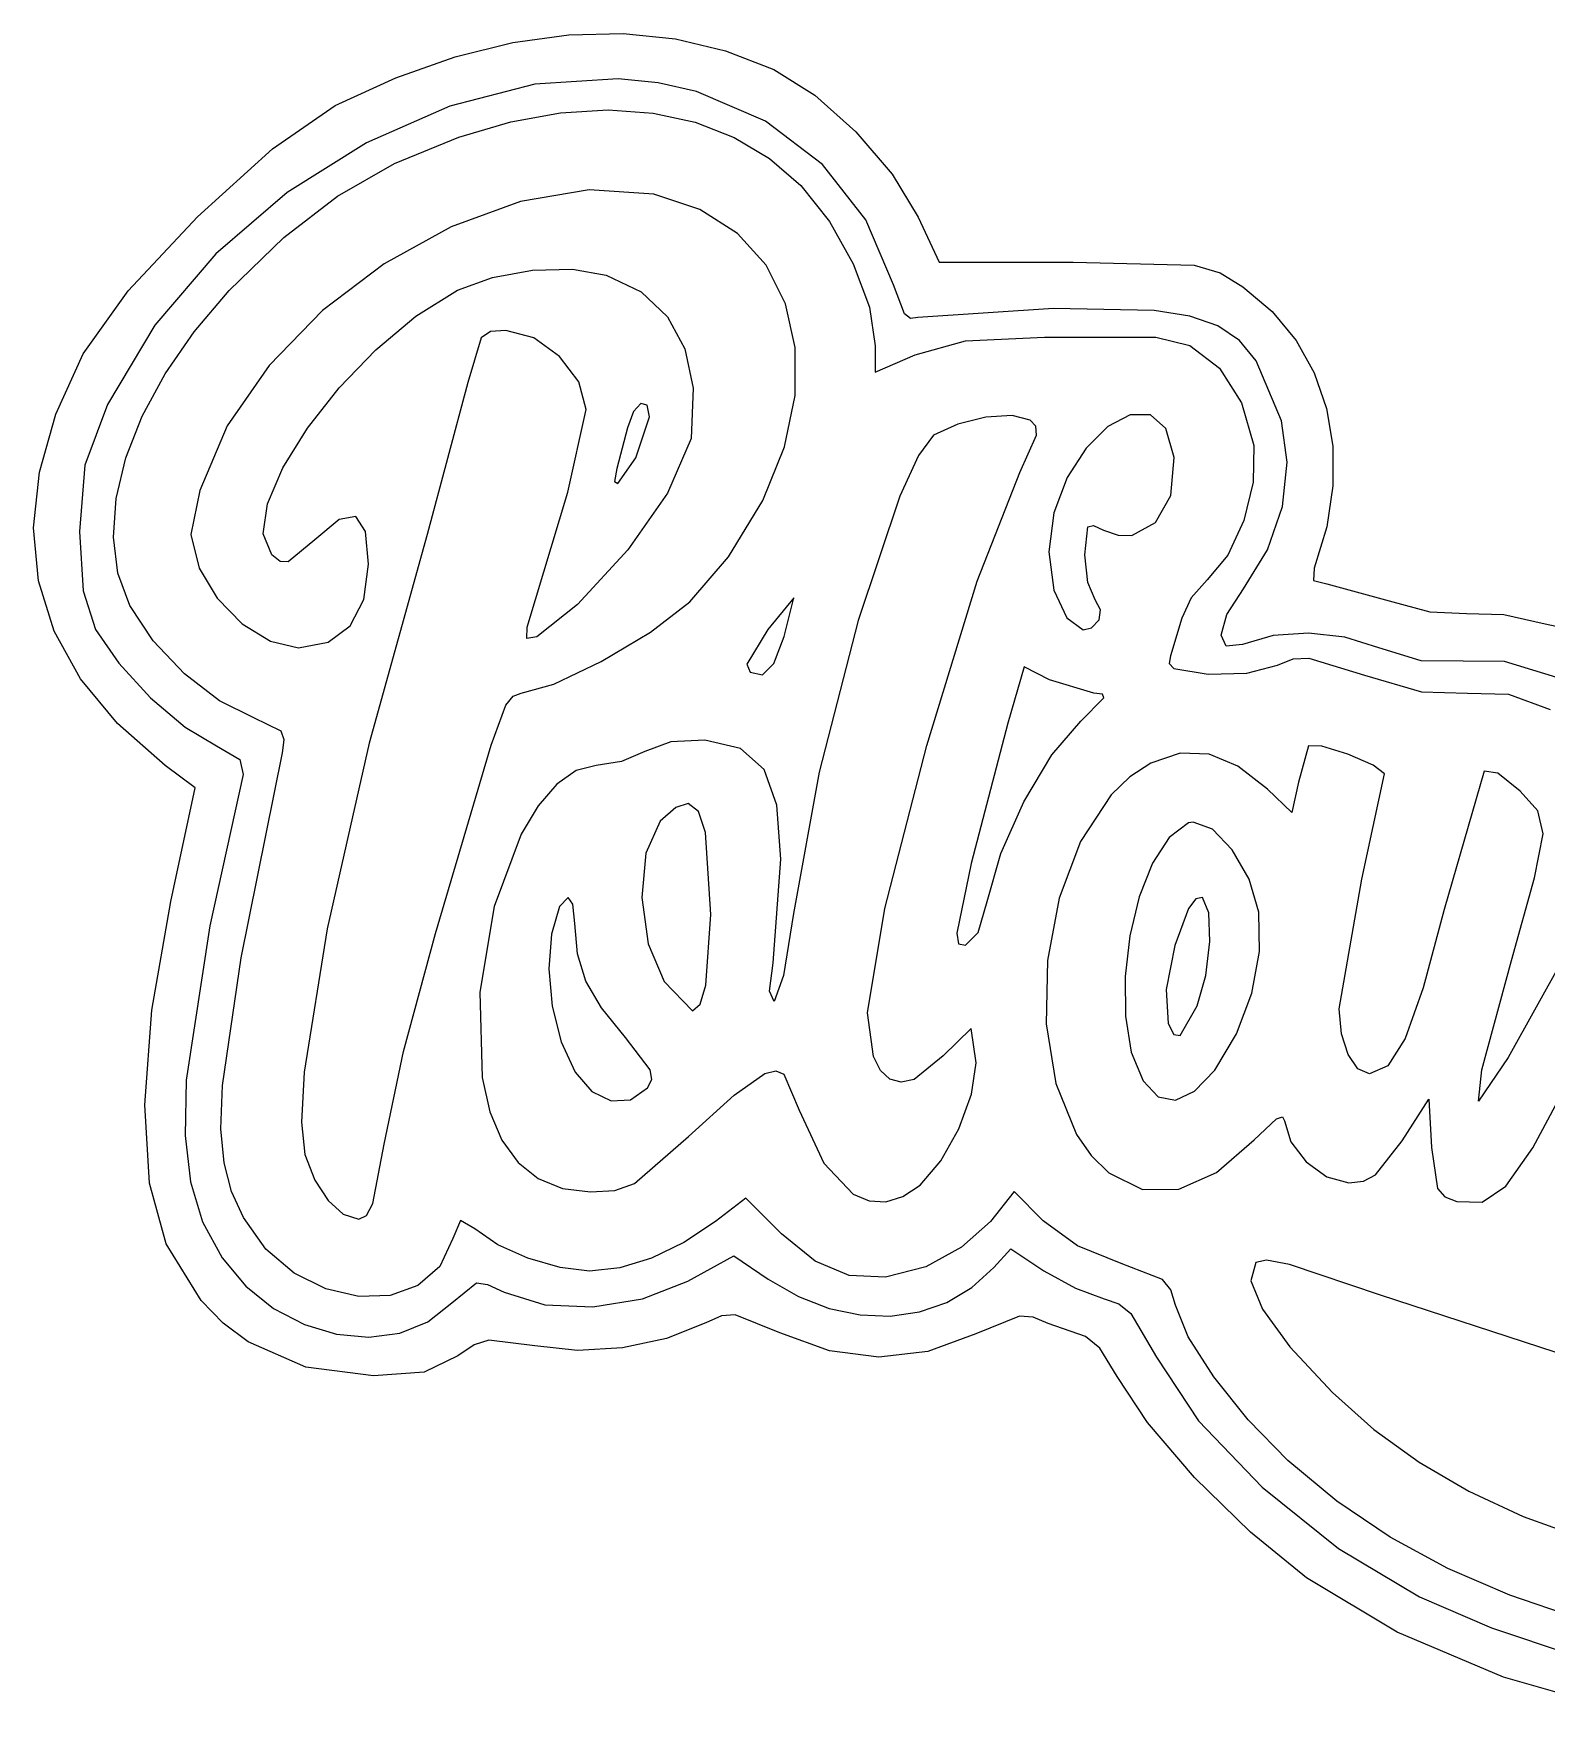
# Model space of a CAD drawing. Extents: x 0 to 134, y 0 to 53.
# Drawn here: x 0 to 47.1, y 1 to 53.2 of the extents above; entities that cross this region are included whole.
import ezdxf

# ---------------------------------------------------------------- set-up
doc = ezdxf.new("R2010")
doc.units = 0

msp = doc.modelspace()

# ---------------------------------------------------------------- linework, layer by layer
at = {"layer": 'Layer 1'}
for p, q in [((13.119565, 52.483375), (14.915028, 52.930646)), ((14.915028, 52.930646), (16.658703, 53.173035)), ((16.658703, 53.173035), (18.346379, 53.210201)), ((18.346379, 53.210201), (19.973846, 53.041803)), ((19.973846, 53.041803), (21.536894, 52.667498)), ((11.276523, 51.831565), (13.119565, 52.483375)), ((21.536894, 52.667498), (23.031313, 52.086946)), ((9.390113, 50.975556), (11.276523, 51.831565)), ((23.031313, 52.086946), (24.311573, 51.288271)), ((24.311573, 51.288271), (25.592403, 50.149952)), ((7.438171, 49.621224), (9.390113, 50.975556)), ((25.592403, 50.149952), (26.717061, 48.831979)), ((5.101961, 47.50928), (7.438171, 49.621224)), ((26.717061, 48.831979), (27.528803, 47.494346)), ((2.948596, 45.198381), (5.101961, 47.50928)), ((27.528803, 47.494346), (28.179099, 46.099186)), ((28.179099, 46.099186), (32.3509, 46.0992)), ((32.3509, 46.0992), (36.116022, 45.996916)), ((36.116022, 45.996916), (36.921069, 45.767135)), ((36.921069, 45.767135), (37.62732, 45.327661)), ((1.545193, 43.247186), (2.948596, 45.198381)), ((37.62732, 45.327661), (38.541652, 44.55836)), ((38.541652, 44.55836), (39.283663, 43.658405)), ((39.283663, 43.658405), (39.848562, 42.646704)), ((0.696072, 41.363425), (1.545193, 43.247186)), ((39.848562, 42.646704), (40.231555, 41.542161)), ((0.18199, 39.55452), (0.696072, 41.363425)), ((40.231555, 41.542161), (40.427851, 40.363683)), ((40.427851, 40.363683), (40.432657, 39.130177)), ((0.002365, 37.823368), (0.18199, 39.55452)), ((40.432657, 39.130177), (40.24118, 37.860547)), ((0.156617, 36.172861), (0.002365, 37.823368)), ((40.24118, 37.860547), (39.84863, 36.573701)), ((39.84863, 36.573701), (39.827556, 36.187706)), ((0.644162, 34.605895), (0.156617, 36.172861)), ((39.827556, 36.187706), (40.243543, 36.080433)), ((40.243543, 36.080433), (42.178743, 35.556714)), ((42.178743, 35.556714), (43.451817, 35.209683)), ((43.451817, 35.209683), (44.591713, 35.164679)), ((44.591713, 35.164679), (45.748126, 35.124759)), ((45.748126, 35.124759), (47.037163, 34.843849)), ((1.464419, 33.125364), (0.644162, 34.605895)), ((47.037163, 34.843849), (48.378195, 34.553202)), ((2.616807, 31.734163), (1.464419, 33.125364)), ((4.100743, 30.435186), (2.616807, 31.734163)), ((5.02962, 29.730252), (4.100743, 30.435186)), ((4.268947, 26.202482), (5.02962, 29.730252)), ((3.680397, 22.817613), (4.268947, 26.202482)), ((3.460788, 19.871928), (3.680397, 22.817613)), ((3.610918, 17.427545), (3.460788, 19.871928)), ((4.131587, 15.546582), (3.610918, 17.427545)), ((5.219337, 13.781099), (4.131587, 15.546582)), ((5.903061, 13.076861), (5.219337, 13.781099)), ((6.675358, 12.494605), (5.903061, 13.076861)), ((20.923067, 13.087977), (19.696188, 12.599191)), ((21.404732, 13.299414), (20.923067, 13.087977)), ((21.835618, 13.333326), (21.404732, 13.299414)), ((23.226137, 12.77646), (21.835618, 13.333326)), ((30.681967, 13.289141), (29.324957, 12.741281)), ((31.105942, 13.260675), (30.681967, 13.289141)), ((31.571047, 13.060587), (31.105942, 13.260675)), ((32.735017, 12.655768), (31.571047, 13.060587)), ((14.165943, 12.544764), (13.712733, 12.394628)), ((15.601767, 12.37102), (14.165943, 12.544764)), ((19.696188, 12.599191), (18.330945, 12.307414)), ((24.763781, 12.211765), (23.226137, 12.77646)), ((29.324957, 12.741281), (27.826795, 12.1941)), ((33.181185, 12.291403), (32.735017, 12.655768)), ((8.471687, 11.704978), (6.675358, 12.494605)), ((13.203107, 12.055891), (12.160413, 11.551931)), ((13.712733, 12.394628), (13.203107, 12.055891)), ((16.931438, 12.226679), (15.601767, 12.37102)), ((18.330945, 12.307414), (16.931438, 12.226679)), ((26.301868, 12.01762), (24.763781, 12.211765)), ((27.826795, 12.1941), (26.301868, 12.01762)), ((33.71873, 11.415398), (33.181185, 12.291403)), ((10.580357, 11.430092), (8.471687, 11.704978)), ((12.160413, 11.551931), (10.580357, 11.430092)), ((34.6578, 9.977953), (33.71873, 11.415398)), ((36.126511, 8.268622), (34.6578, 9.977953)), ((37.86425, 6.564793), (36.126511, 8.268622)), ((39.6104, 5.143858), (37.86425, 6.564793)), ((42.434478, 3.458428), (39.6104, 5.143858)), ((45.743375, 2.061762), (42.434478, 3.458428)), ((49.435109, 0.989837), (45.743375, 2.061762))]:
    msp.add_line(p, q, dxfattribs=at)
at = {"layer": 'Layer 2'}
for p, q in [((18.189978, 51.802464), (15.600169, 51.634035)), ((19.43488, 51.678707), (18.189978, 51.802464)), ((15.600169, 51.634035), (12.957119, 50.953621)), ((20.630428, 51.407782), (19.43488, 51.678707)), ((22.774585, 50.486327), (20.630428, 51.407782)), ((12.957119, 50.953621), (10.356948, 49.812349)), ((24.553505, 49.134132), (22.774585, 50.486327)), ((10.356948, 49.812349), (7.895774, 48.261348)), ((25.902012, 47.415224), (24.553505, 49.134132)), ((7.895774, 48.261348), (5.669717, 46.351745)), ((26.754928, 45.393632), (25.902012, 47.415224)), ((5.669717, 46.351745), (3.774895, 44.134667)), ((27.104806, 44.486291), (26.754928, 45.393632)), ((27.292304, 44.345982), (27.104806, 44.486291)), ((31.739536, 44.656319), (27.515516, 44.378082)), ((34.868035, 44.593592), (31.739536, 44.656319)), ((35.979557, 44.415492), (34.868035, 44.593592)), ((36.849915, 44.109651), (35.979557, 44.415492)), ((3.774895, 44.134667), (2.307428, 41.661242)), ((27.515516, 44.378082), (27.292304, 44.345982)), ((37.524599, 43.653633), (36.849915, 44.109651)), ((38.0491, 43.025001), (37.524599, 43.653633)), ((38.829516, 41.160149), (38.0491, 43.025001)), ((2.307428, 41.661242), (1.600913, 39.774239)), ((39.012625, 39.871194), (38.829516, 41.160149)), ((1.600913, 39.774239), (1.435757, 37.710132)), ((38.85937, 38.491427), (39.012625, 39.871194)), ((38.396392, 37.138981), (38.85937, 38.491427)), ((1.435757, 37.710132), (1.550091, 35.870674)), ((37.650336, 35.931989), (38.396392, 37.138981)), ((1.550091, 35.870674), (1.934528, 34.661292)), ((37.132927, 35.124726), (37.650336, 35.931989)), ((36.953511, 34.489369), (37.132927, 35.124726)), ((1.934528, 34.661292), (2.658094, 33.610196)), ((37.114296, 34.142592), (36.953511, 34.489369)), ((38.573331, 34.476307), (37.617488, 34.201069)), ((39.670188, 34.548677), (38.573331, 34.476307)), ((40.801567, 34.420829), (39.670188, 34.548677)), ((37.617488, 34.201069), (37.114296, 34.142592)), ((41.860978, 34.095416), (40.801567, 34.420829)), ((43.182244, 33.691177), (41.860978, 34.095416)), ((2.658094, 33.610196), (3.645851, 32.541213)), ((44.487338, 33.674623), (43.182244, 33.691177)), ((45.772294, 33.662311), (44.487338, 33.674623)), ((47.027338, 33.287584), (45.772294, 33.662311)), ((48.233065, 32.913657), (47.027338, 33.287584)), ((3.645851, 32.541213), (4.717747, 31.627677)), ((4.717747, 31.627677), (5.693728, 31.042922)), ((5.693728, 31.042922), (6.416072, 30.617024)), ((6.416072, 30.617024), (6.522614, 30.150423)), ((6.522614, 30.150423), (5.48371, 25.439209)), ((5.48371, 25.439209), (4.755534, 20.635873)), ((4.755534, 20.635873), (4.718546, 18.913664)), ((4.718546, 18.913664), (4.881333, 17.472365)), ((4.881333, 17.472365), (5.260097, 16.231694)), ((5.260097, 16.231694), (5.871044, 15.111373)), ((20.355884, 14.386341), (21.793914, 15.174785)), ((21.793914, 15.174785), (22.864044, 14.448571)), ((29.884314, 14.805864), (30.407158, 15.383601)), ((30.407158, 15.383601), (31.440488, 14.699777)), ((5.871044, 15.111373), (6.605539, 14.230558)), ((29.194394, 14.18141), (29.884314, 14.805864)), ((31.440488, 14.699777), (32.417626, 14.164123)), ((6.605539, 14.230558), (7.472509, 13.534061)), ((13.021134, 13.704803), (13.782516, 14.325479)), ((13.782516, 14.325479), (14.131046, 14.280025)), ((14.131046, 14.280025), (14.647384, 14.035906)), ((18.944445, 13.830491), (20.355884, 14.386341)), ((22.864044, 14.448571), (23.802672, 13.907002)), ((28.414722, 13.720771), (29.194394, 14.18141)), ((32.417626, 14.164123), (33.315858, 13.836516)), ((12.272499, 13.115748), (13.021134, 13.704803)), ((14.647384, 14.035906), (15.908421, 13.644113)), ((15.908421, 13.644113), (17.401366, 13.579362)), ((17.401366, 13.579362), (18.944445, 13.830491)), ((23.802672, 13.907002), (24.759994, 13.534767)), ((27.563372, 13.424868), (28.414722, 13.720771)), ((33.315858, 13.836516), (33.768426, 13.677831)), ((33.768426, 13.677831), (34.146535, 13.370953)), ((7.472509, 13.534061), (8.428467, 13.030436)), ((11.395431, 12.762339), (12.272499, 13.115748)), ((24.759994, 13.534767), (25.717933, 13.330946)), ((25.717933, 13.330946), (26.658418, 13.29462)), ((26.658418, 13.29462), (27.563372, 13.424868)), ((34.146535, 13.370953), (34.941988, 12.019116)), ((8.428467, 13.030436), (9.42993, 12.728238)), ((9.42993, 12.728238), (10.433413, 12.63602)), ((10.433413, 12.63602), (11.395431, 12.762339)), ((34.941988, 12.019116), (36.254758, 10.033261)), ((36.254758, 10.033261), (38.231314, 7.968667)), ((38.231314, 7.968667), (40.610375, 6.063457)), ((40.610375, 6.063457), (43.130658, 4.555756)), ((43.130658, 4.555756), (45.369733, 3.592804)), ((45.369733, 3.592804), (47.88027, 2.748787))]:
    msp.add_line(p, q, dxfattribs=at)
at = {"layer": 'Layer 3'}
for p, q in [((14.851065, 50.460827), (16.402207, 50.742375)), ((16.402207, 50.742375), (17.882963, 50.833202)), ((17.882963, 50.833202), (19.28334, 50.734729)), ((19.28334, 50.734729), (20.593346, 50.448374)), ((13.239527, 49.987141), (14.851065, 50.460827)), ((20.593346, 50.448374), (21.80299, 49.975557)), ((11.236374, 49.167165), (13.239527, 49.987141)), ((21.80299, 49.975557), (22.902281, 49.317696)), ((9.461438, 48.15374), (11.236374, 49.167165)), ((22.902281, 49.317696), (23.881227, 48.476211)), ((7.788234, 46.862371), (9.461438, 48.15374)), ((23.881227, 48.476211), (24.770685, 47.359602)), ((24.770685, 47.359602), (25.506775, 46.040284)), ((6.090277, 45.208561), (7.788234, 46.862371)), ((25.506775, 46.040284), (26.00811, 44.693624)), ((4.99781, 43.92784), (6.090277, 45.208561)), ((26.00811, 44.693624), (26.193307, 43.494991)), ((4.092823, 42.617996), (4.99781, 43.92784)), ((26.193307, 43.494991), (26.1933, 42.6672)), ((27.43446, 43.216235), (28.999299, 43.64886)), ((28.999299, 43.64886), (31.45612, 43.760726)), ((31.45612, 43.760726), (34.92265, 43.759315)), ((34.92265, 43.759315), (35.980536, 43.50403)), ((35.980536, 43.50403), (36.89862, 42.792656)), ((26.1933, 42.6672), (27.43446, 43.216235)), ((3.382405, 41.301484), (4.092823, 42.617996)), ((36.89862, 42.792656), (37.590084, 41.721332)), ((2.87364, 40.000755), (3.382405, 41.301484)), ((37.590084, 41.721332), (37.96811, 40.386195)), ((37.96811, 40.386195), (37.948872, 39.251634)), ((2.573614, 38.738262), (2.87364, 40.000755)), ((37.948872, 39.251634), (37.656646, 38.051285)), ((2.489415, 37.536459), (2.573614, 38.738262)), ((37.656646, 38.051285), (37.157475, 36.975158)), ((2.628127, 36.417798), (2.489415, 37.536459)), ((37.157475, 36.975158), (36.5174, 36.213265)), ((2.996837, 35.404731), (2.628127, 36.417798)), ((36.5174, 36.213265), (36.022732, 35.653052)), ((36.022732, 35.653052), (35.72921, 35.010775)), ((3.720325, 34.311853), (2.996837, 35.404731)), ((35.72921, 35.010775), (35.382811, 33.846105)), ((4.694229, 33.284281), (3.720325, 34.311853)), ((35.382811, 33.846105), (35.336645, 33.60638)), ((35.336645, 33.60638), (35.479029, 33.4485)), ((35.479029, 33.4485), (36.545961, 33.271303)), ((37.751078, 33.299871), (38.704651, 33.555896)), ((38.704651, 33.555896), (39.190146, 33.747579)), ((39.190146, 33.747579), (39.684271, 33.773306)), ((39.684271, 33.773306), (41.419791, 33.244041)), ((5.783577, 32.444161), (4.694229, 33.284281)), ((36.545961, 33.271303), (37.751078, 33.299871)), ((41.419791, 33.244041), (43.192542, 32.727942)), ((6.853397, 31.913641), (5.783577, 32.444161)), ((43.192542, 32.727942), (44.614541, 32.680895)), ((44.614541, 32.680895), (45.898347, 32.655301)), ((45.898347, 32.655301), (47.195321, 32.174843)), ((7.704596, 31.49952), (6.853397, 31.913641)), ((7.800218, 31.227307), (7.704596, 31.49952)), ((6.467061, 24.446371), (7.750073, 30.821241)), ((7.750073, 30.821241), (7.800218, 31.227307)), ((5.883507, 20.474605), (6.467061, 24.446371)), ((5.831756, 19.126007), (5.883507, 20.474605)), ((5.928142, 18.061532), (5.831756, 19.126007)), ((6.163757, 17.175627), (5.928142, 18.061532)), ((6.529693, 16.362741), (6.163757, 17.175627)), ((22.166848, 16.962627), (21.216804, 16.237994)), ((23.276968, 15.852507), (22.166848, 16.962627)), ((30.513724, 17.167516), (29.774218, 16.240727)), ((31.42104, 16.2602), (30.513724, 17.167516)), ((7.229051, 15.375074), (6.529693, 16.362741)), ((13.284895, 16.269787), (13.051843, 15.710582)), ((13.728894, 16.008044), (13.284895, 16.269787)), ((21.216804, 16.237994), (20.230552, 15.581633)), ((29.774218, 16.240727), (28.879667, 15.444018)), ((32.48968, 15.482882), (31.42104, 16.2602)), ((13.051843, 15.710582), (12.638872, 14.834139)), ((14.451254, 15.513186), (13.728894, 16.008044)), ((24.320225, 15.005921), (23.276968, 15.852507)), ((8.109585, 14.631501), (7.229051, 15.375074)), ((15.383859, 15.09423), (14.451254, 15.513186)), ((20.230552, 15.581633), (19.22879, 15.097584)), ((28.879667, 15.444018), (27.767398, 14.829957)), ((33.83982, 14.9324), (32.48968, 15.482882)), ((9.097267, 14.139426), (8.109585, 14.631501)), ((12.638872, 14.834139), (11.962899, 14.246204)), ((16.382637, 14.804068), (15.383859, 15.09423)), ((17.303514, 14.695594), (16.382637, 14.804068)), ((18.242713, 14.79814), (17.303514, 14.695594)), ((19.22879, 15.097584), (18.242713, 14.79814)), ((25.381847, 14.561166), (24.320225, 15.005921)), ((27.767398, 14.829957), (26.513637, 14.506444)), ((35.126059, 14.435266), (33.83982, 14.9324)), ((10.118067, 13.906249), (9.097267, 14.139426)), ((11.962899, 14.246204), (11.097954, 13.939375)), ((26.513637, 14.506444), (25.381847, 14.561166)), ((35.387018, 14.113417), (35.126059, 14.435266)), ((35.53008, 13.63788), (35.387018, 14.113417)), ((11.097954, 13.939375), (10.118067, 13.906249)), ((35.932283, 12.644632), (35.53008, 13.63788)), ((36.728003, 11.399449), (35.932283, 12.644632)), ((37.799365, 10.065149), (36.728003, 11.399449)), ((39.0285, 8.80455), (37.799365, 10.065149)), ((39.028389, 8.804161), (39.0285, 8.80455)), ((40.549968, 7.539185), (39.028389, 8.804161)), ((42.210629, 6.418759), (40.549968, 7.539185)), ((44.008229, 5.441157), (42.210629, 6.418759)), ((45.940628, 4.604653), (44.008229, 5.441157)), ((48.005684, 3.907518), (45.940628, 4.604653))]:
    msp.add_line(p, q, dxfattribs=at)
at = {"layer": 'Layer 4'}
for p, q in [((17.288913, 48.342392), (15.153641, 47.985634)), ((19.306938, 48.20821), (17.288913, 48.342392)), ((20.734543, 47.735693), (19.306938, 48.20821)), ((15.153641, 47.985634), (12.99575, 47.199665)), ((21.900602, 46.98713), (20.734543, 47.735693)), ((12.99575, 47.199665), (10.909865, 46.046216)), ((22.792503, 45.997942), (21.900602, 46.98713)), ((10.909865, 46.046216), (8.990616, 44.58702)), ((23.39763, 44.803551), (22.792503, 45.997942)), ((13.191341, 45.219223), (14.278783, 45.621523)), ((14.278783, 45.621523), (15.530347, 45.846994)), ((15.530347, 45.846994), (16.769095, 45.877452)), ((16.769095, 45.877452), (17.818091, 45.694711)), ((17.818091, 45.694711), (18.906595, 45.167337)), ((11.901156, 44.412285), (13.191341, 45.219223)), ((18.906595, 45.167337), (19.725609, 44.39788)), ((8.990616, 44.58702), (7.332626, 42.883806)), ((10.653334, 43.371102), (11.901156, 44.412285)), ((19.725609, 44.39788), (20.26704, 43.396871)), ((23.70337, 43.439377), (23.39763, 44.803551)), ((14.219476, 43.936364), (13.925341, 43.739904)), ((14.699621, 43.973101), (14.219476, 43.936364)), ((15.565006, 43.744741), (14.699621, 43.973101)), ((9.507814, 42.181061), (10.653334, 43.371102)), ((13.925341, 43.739904), (13.518411, 42.350321)), ((16.371012, 43.159228), (15.565006, 43.744741)), ((20.26704, 43.396871), (20.522791, 42.174841)), ((23.697107, 41.940842), (23.70337, 43.439377)), ((7.332626, 42.883806), (6.030525, 40.998306)), ((16.965895, 42.365918), (16.371012, 43.159228)), ((13.518411, 42.350321), (12.250021, 37.623101)), ((17.197911, 41.514161), (16.965895, 42.365918)), ((8.524533, 40.927549), (9.507814, 42.181061)), ((20.522791, 42.174841), (20.464947, 40.60951)), ((23.366228, 40.343366), (23.697107, 41.940842)), ((16.628607, 38.937331), (17.197911, 41.514161)), ((18.672848, 41.444107), (18.482018, 40.939335)), ((18.900222, 41.692953), (18.672848, 41.444107)), ((18.7398, 40.008086), (19.170386, 41.278086)), ((19.090586, 41.649678), (18.900222, 41.692953)), ((19.170386, 41.278086), (19.090586, 41.649678)), ((29.63407, 41.269179), (28.75851, 41.056658)), ((30.447009, 41.31878), (29.63407, 41.269179)), ((31.010673, 41.176484), (30.447009, 41.31878)), ((34.125292, 41.341741), (33.430724, 40.975738)), ((34.753491, 41.343941), (34.125292, 41.341741)), ((35.235134, 40.921964), (34.753491, 41.343941)), ((6.030525, 40.998306), (5.178938, 38.99225)), ((7.76343, 39.695953), (8.524533, 40.927549)), ((18.482018, 40.939335), (18.150181, 39.669335)), ((28.75851, 41.056658), (28.006983, 40.710197)), ((31.192568, 40.987834), (31.010673, 41.176484)), ((31.210041, 40.707891), (31.192568, 40.987834)), ((33.430724, 40.975738), (32.749978, 40.306307)), ((35.490033, 40.015436), (35.235134, 40.921964)), ((20.464947, 40.60951), (19.723171, 38.908121)), ((22.698118, 38.68237), (23.366228, 40.343366)), ((28.006983, 40.710197), (27.536469, 40.082734)), ((30.686823, 39.547724), (31.210041, 40.707891)), ((32.749978, 40.306307), (32.16324, 39.39382)), ((7.284441, 38.571658), (7.76343, 39.695953)), ((18.180771, 39.203849), (18.739799, 40.008086)), ((18.739799, 40.008086), (18.7398, 40.008086)), ((27.536469, 40.082734), (26.960926, 38.816116)), ((35.390806, 38.837587), (35.490033, 40.015436)), ((18.150181, 39.669335), (18.078334, 39.26576)), ((18.078334, 39.26576), (18.180771, 39.203849)), ((29.363463, 36.165757), (30.686823, 39.547724)), ((32.16324, 39.39382), (31.750699, 38.298652)), ((5.178938, 38.99225), (4.896977, 37.617089)), ((15.357481, 34.730391), (16.628607, 38.937331)), ((19.723171, 38.908121), (18.489243, 37.139037)), ((21.626092, 36.926377), (22.698118, 38.68237)), ((26.960926, 38.816116), (25.662548, 34.938906)), ((34.914259, 37.989674), (35.390806, 38.837587)), ((7.147505, 37.640053), (7.284441, 38.571658)), ((10.034895, 38.175213), (9.515036, 38.086059)), ((10.330774, 37.714353), (10.034895, 38.175213)), ((31.750699, 38.298652), (31.592543, 37.081176)), ((4.896977, 37.617089), (5.151591, 36.57465)), ((7.412561, 36.986523), (7.147505, 37.640053)), ((9.515036, 38.086059), (8.749331, 37.456846)), ((10.424541, 36.69352), (10.330774, 37.714353)), ((12.250021, 37.623101), (10.446544, 31.122509)), ((32.716831, 36.984149), (32.804813, 37.853851)), ((32.804813, 37.853851), (32.977561, 37.898714)), ((32.977561, 37.898714), (33.291943, 37.758736)), ((33.291943, 37.758736), (33.745023, 37.596244)), ((34.176077, 37.590468), (34.914259, 37.989674)), ((8.749331, 37.456846), (7.922364, 36.770993)), ((18.489243, 37.139037), (16.922142, 35.443295)), ((31.592543, 37.081176), (31.752189, 35.889534)), ((33.745023, 37.596244), (34.176077, 37.590468)), ((5.151591, 36.57465), (5.712717, 35.633816)), ((7.6715, 36.781456), (7.412561, 36.986523)), ((7.922364, 36.770993), (7.6715, 36.781456)), ((10.278056, 35.592572), (10.424541, 36.69352)), ((20.426598, 35.52148), (21.626092, 36.926377)), ((32.809095, 36.12748), (32.716831, 36.984149)), ((27.798457, 31.051729), (29.363463, 36.165757)), ((33.030916, 35.587719), (32.809095, 36.12748)), ((5.712717, 35.633816), (6.494261, 34.843094)), ((9.851936, 34.776715), (10.278056, 35.592572)), ((19.194671, 34.582416), (20.426598, 35.52148)), ((23.655072, 35.647801), (22.847748, 34.664709)), ((23.3538, 34.448361), (23.655072, 35.647801)), ((31.752189, 35.889534), (32.152835, 35.022267)), ((33.19703, 35.275774), (33.030916, 35.587719)), ((16.922142, 35.443295), (15.664133, 34.435533)), ((32.152835, 35.022267), (32.664031, 34.655883)), ((33.15537, 34.966831), (33.19703, 35.275774)), ((6.494261, 34.843094), (7.376771, 34.298355)), ((9.16618, 34.269748), (9.851936, 34.776715)), ((15.351745, 34.38172), (15.357481, 34.730391)), ((17.659638, 33.662391), (19.194671, 34.582416)), ((22.847748, 34.664709), (22.200121, 33.586853)), ((25.662548, 34.938906), (24.447435, 30.225542)), ((32.664031, 34.655883), (32.920318, 34.715679)), ((32.920318, 34.715679), (33.155323, 34.966886)), ((33.155323, 34.966886), (33.15537, 34.966831)), ((7.376771, 34.298355), (8.240791, 34.09547)), ((8.240791, 34.09547), (9.16618, 34.269748)), ((15.664133, 34.435533), (15.351745, 34.38172)), ((23.031649, 33.601255), (23.353815, 34.448359)), ((23.353815, 34.448359), (23.3538, 34.448361)), ((16.194342, 32.962685), (17.659638, 33.662391)), ((22.200121, 33.586853), (22.2999, 33.331401)), ((22.680179, 33.248919), (23.031649, 33.601255)), ((30.826184, 33.502018), (30.321656, 31.752718)), ((31.616631, 33.093276), (30.826184, 33.502018)), ((15.171628, 32.68458), (16.194342, 32.962685)), ((22.2999, 33.331401), (22.680179, 33.248919)), ((32.995341, 32.684534), (31.616631, 33.093276)), ((14.702112, 32.304349), (14.930133, 32.592664)), ((14.930133, 32.592664), (15.171628, 32.68458)), ((32.59182, 31.81371), (33.3063, 32.531686)), ((33.267729, 32.654429), (32.995341, 32.684534)), ((33.3063, 32.531686), (33.267729, 32.654429)), ((14.24244, 31.06158), (14.702112, 32.304349)), ((30.321656, 31.752718), (29.180176, 27.377998)), ((31.689219, 30.759967), (32.59182, 31.81371)), ((10.446544, 31.122509), (9.133327, 25.350261)), ((12.50985, 25.20547), (14.24244, 31.06158)), ((19.018088, 30.86728), (18.295661, 30.556044)), ((19.8302, 31.166563), (19.018088, 30.86728)), ((20.884928, 31.220057), (19.8302, 31.166563)), ((22.001949, 30.957488), (20.884928, 31.220057)), ((22.733719, 30.309284), (22.001949, 30.957488)), ((26.492372, 25.981298), (27.798457, 31.051729)), ((35.682588, 30.814292), (34.765458, 30.49966)), ((36.578324, 30.78742), (35.682588, 30.814292)), ((39.669089, 31.038505), (39.356641, 29.907275)), ((40.091774, 31.030638), (39.669089, 31.038505)), ((40.898324, 30.782691), (40.091774, 31.030638)), ((17.503258, 30.42659), (16.885513, 30.275709)), ((18.295661, 30.556044), (17.503258, 30.42659)), ((23.134141, 29.191344), (22.733719, 30.309284)), ((30.812323, 29.300105), (31.689219, 30.759967)), ((34.765458, 30.49966), (34.116543, 30.074253)), ((37.475818, 30.413871), (36.578324, 30.78742)), ((38.398218, 29.688469), (37.475818, 30.413871)), ((41.681151, 30.444874), (40.898324, 30.782691)), ((42.032669, 30.167399), (41.681151, 30.444874)), ((16.279539, 29.846288), (15.703172, 29.17316)), ((16.885513, 30.275709), (16.279539, 29.846288)), ((24.447435, 30.225542), (23.651173, 25.822997)), ((34.116543, 30.074253), (33.53459, 29.514997)), ((39.356641, 29.907275), (39.154234, 28.964174)), ((41.329682, 26.894189), (42.032669, 30.167399)), ((45.136236, 30.254239), (43.893476, 25.944429)), ((45.56085, 30.18779), (45.136236, 30.254239)), ((46.257246, 29.632306), (45.56085, 30.18779)), ((30.095421, 27.692568), (30.812323, 29.300105)), ((33.53459, 29.514997), (32.578995, 28.067224)), ((39.154234, 28.964174), (38.398218, 29.688469)), ((46.811206, 29.020675), (46.257246, 29.632306)), ((15.703172, 29.17316), (15.174248, 28.291156)), ((23.257118, 27.519567), (23.134141, 29.191344)), ((46.969284, 28.304377), (46.811206, 29.020675)), ((15.174248, 28.291156), (14.330069, 26.039854)), ((46.702966, 26.933713), (46.969284, 28.304377)), ((29.6728, 26.1958), (30.095421, 27.692568)), ((32.578995, 28.067224), (31.913516, 26.300925)), ((23.014226, 24.288127), (23.257118, 27.519567)), ((29.180176, 27.377998), (28.726649, 25.20748)), ((40.624127, 22.858979), (41.329682, 26.894189)), ((45.983739, 24.358986), (46.702966, 26.933713)), ((29.395352, 25.229768), (29.672738, 26.195968)), ((29.672738, 26.195968), (29.6728, 26.1958)), ((31.913516, 26.300925), (31.552997, 24.360684)), ((14.330069, 26.039854), (13.889688, 23.37104)), ((23.651173, 25.822997), (23.333647, 23.891887)), ((25.945773, 22.730124), (26.492372, 25.981298)), ((43.893476, 25.944429), (43.243714, 23.507223)), ((9.133327, 25.350261), (8.425534, 20.889283)), ((11.512146, 21.531734), (12.50985, 25.20547)), ((28.726649, 25.20748), (28.778059, 24.87685)), ((29.00009, 24.840428), (29.395352, 25.229768)), ((28.778059, 24.87685), (29.00009, 24.840428)), ((22.906052, 23.405823), (23.014226, 24.288127)), ((31.552997, 24.360684), (31.512281, 22.391083)), ((45.064623, 20.955423), (45.983739, 24.358986)), ((47.576179, 24.376819), (45.881727, 21.342053)), ((23.333647, 23.891887), (23.042081, 23.088687)), ((43.243714, 23.507223), (42.681142, 21.931655)), ((13.889688, 23.37104), (13.962876, 20.719861)), ((23.042081, 23.088687), (22.906052, 23.405823)), ((26.135791, 21.372555), (25.945773, 22.730124)), ((40.698346, 22.077124), (40.624127, 22.858979)), ((29.173119, 22.24205), (28.301363, 21.395384)), ((29.33245, 21.17954), (29.173119, 22.24205)), ((31.512281, 22.391083), (31.806212, 20.536706)), ((40.903591, 21.431819), (40.698346, 22.077124)), ((10.90705, 18.64381), (11.512146, 21.531734)), ((41.206954, 20.993201), (40.903591, 21.431819)), ((42.681142, 21.931655), (42.14525, 21.084219)), ((8.425534, 20.889283), (8.334661, 19.332685)), ((22.752648, 20.84287), (23.097084, 20.932189)), ((23.097084, 20.932189), (23.343931, 20.822203)), ((26.357267, 20.934588), (26.135791, 21.372555)), ((26.648788, 20.665247), (26.357267, 20.934588)), ((28.301363, 21.395384), (27.399175, 20.656692)), ((29.184806, 20.196409), (29.33245, 21.17954)), ((41.575526, 20.831409), (41.206954, 20.993201)), ((42.14525, 21.084219), (41.575526, 20.831409)), ((45.881727, 21.342053), (44.958429, 19.984546)), ((44.958429, 19.984546), (45.064623, 20.955423)), ((13.962876, 20.719861), (14.203501, 19.655427)), ((21.801847, 20.166521), (22.752648, 20.84287)), ((23.343931, 20.822203), (23.828368, 19.70425)), ((26.999657, 20.570594), (26.648788, 20.665247)), ((27.399175, 20.656692), (26.999657, 20.570594)), ((31.806212, 20.536706), (32.449633, 18.942137)), ((46.649596, 18.530365), (47.754213, 20.583295)), ((20.382208, 18.88117), (21.801847, 20.166521)), ((28.793299, 19.122252), (29.184806, 20.196409)), ((42.587578, 18.745155), (43.412231, 20.045495)), ((43.412231, 20.045495), (43.498588, 18.544975)), ((8.334661, 19.332685), (8.438331, 18.322501)), ((14.203501, 19.655427), (14.576136, 18.772341)), ((23.828368, 19.70425), (24.586692, 18.051899)), ((37.980558, 18.7782), (38.681266, 19.428397)), ((38.681266, 19.428397), (38.865271, 19.491074)), ((38.865271, 19.491074), (38.928288, 19.372475)), ((38.928288, 19.372475), (39.117748, 18.714888)), ((18.69662, 17.420877), (20.382208, 18.88117)), ((28.235067, 18.1253), (28.793299, 19.122252)), ((32.449633, 18.942137), (32.907041, 18.287463)), ((8.438331, 18.322501), (8.752271, 17.52629)), ((10.554482, 16.794515), (10.907323, 18.643611)), ((10.907323, 18.643611), (10.90705, 18.64381)), ((14.576136, 18.772341), (15.077771, 18.076038)), ((32.907041, 18.287463), (33.457388, 17.75196)), ((36.808397, 17.762177), (37.980558, 18.7782)), ((39.117748, 18.714888), (39.600369, 18.091854)), ((41.761449, 17.695488), (42.587578, 18.745155)), ((43.498588, 18.544975), (43.68872, 17.264996)), ((45.809377, 17.338657), (46.649596, 18.530365)), ((15.077771, 18.076038), (15.705397, 17.57195)), ((24.586692, 18.051899), (25.504488, 17.088825)), ((27.58725, 17.37378), (28.235067, 18.1253)), ((35.6342, 17.245747), (36.808397, 17.762177)), ((39.600369, 18.091854), (40.247512, 17.627215)), ((8.752271, 17.52629), (9.168381, 16.889928)), ((15.705397, 17.57195), (16.456006, 17.265513)), ((16.456006, 17.265513), (17.326588, 17.16216)), ((18.086167, 17.20546), (18.69662, 17.420877)), ((27.053744, 17.014971), (27.587278, 17.3738)), ((27.587278, 17.3738), (27.58725, 17.37378)), ((33.457388, 17.75196), (34.50239, 17.238983)), ((34.50239, 17.238983), (35.6342, 17.245747)), ((40.247512, 17.627215), (40.930538, 17.444815)), ((40.930538, 17.444815), (41.382149, 17.498182)), ((41.382149, 17.498182), (41.761449, 17.695488)), ((43.68872, 17.264996), (43.913683, 17.005177)), ((45.075649, 16.83843), (45.809377, 17.338657)), ((9.168381, 16.889928), (9.640788, 16.468048)), ((10.361787, 16.422233), (10.554482, 16.794515)), ((17.326588, 17.16216), (18.086167, 17.20546)), ((25.504488, 17.088825), (26.005124, 16.876961)), ((26.005124, 16.876961), (26.523951, 16.850851)), ((26.523951, 16.850851), (27.053744, 17.014971)), ((43.913683, 17.005177), (44.290503, 16.859945)), ((44.290503, 16.859945), (45.075649, 16.83843)), ((9.640788, 16.468048), (10.123621, 16.315281)), ((10.123621, 16.315281), (10.361787, 16.422233)), ((38.030292, 14.965217), (37.882704, 14.392108)), ((38.36684, 15.038109), (38.030292, 14.965217)), ((39.081468, 14.904533), (38.36684, 15.038109)), ((41.917052, 13.946677), (39.081468, 14.904533)), ((37.882704, 14.392108), (38.243013, 13.506634)), ((47.855627, 12.002092), (41.917052, 13.946677)), ((38.243013, 13.506634), (39.094086, 12.337839)), ((39.094086, 12.337839), (40.418792, 10.914767)), ((40.418792, 10.914767), (41.702242, 9.767709)), ((41.702242, 9.767709), (43.112969, 8.745422)), ((43.112969, 8.745422), (44.659612, 7.844354)), ((44.659612, 7.844354), (46.350808, 7.060953)), ((46.350808, 7.060953), (48.195196, 6.391667))]:
    msp.add_line(p, q, dxfattribs=at)
at = {"layer": 'Layer 5'}
for p, q in [((19.981669, 29.125853), (19.501494, 28.694794)), ((20.368, 29.2427), (19.981669, 29.125853)), ((20.368037, 29.242755), (20.368, 29.2427)), ((20.690588, 28.997584), (20.368037, 29.242755)), ((20.911995, 28.349452), (20.690588, 28.997584)), ((19.501494, 28.694794), (19.053975, 27.706497)), ((21.076894, 25.797105), (20.911995, 28.349452)), ((35.943242, 28.640772), (35.334227, 28.187951)), ((36.0838, 28.671088), (35.943242, 28.640772)), ((36.083822, 28.671168), (36.0838, 28.671088)), ((36.681409, 28.447292), (36.083822, 28.671168)), ((37.300455, 27.804311), (36.681409, 28.447292)), ((19.053975, 27.706497), (18.930352, 26.321378)), ((35.334227, 28.187951), (34.815565, 27.389933)), ((37.821469, 26.894029), (37.300455, 27.804311)), ((34.815565, 27.389933), (34.403804, 26.340619)), ((38.124962, 25.868248), (37.821469, 26.894029)), ((16.6331, 26.320148), (16.3707, 26.040057)), ((16.786872, 26.113977), (16.633098, 26.320179)), ((16.633098, 26.320179), (16.6331, 26.320148)), ((16.848072, 25.514859), (16.786872, 26.113977)), ((18.930352, 26.321378), (19.122478, 24.877097)), ((34.403804, 26.340619), (34.115493, 25.133916)), ((16.3707, 26.040057), (16.121573, 25.185758)), ((20.922325, 23.588802), (21.076894, 25.797105)), ((38.152335, 24.646373), (38.124962, 25.868248)), ((16.121573, 25.185758), (16.036244, 24.102105)), ((16.925453, 24.566268), (16.848072, 25.514859)), ((34.115493, 25.133916), (33.967182, 23.863725)), ((17.185518, 23.721424), (16.925453, 24.566268)), ((19.122478, 24.877097), (19.622209, 23.711314)), ((37.912102, 23.344653), (38.152335, 24.646373)), ((16.036244, 24.102105), (16.143395, 22.9424)), ((17.67015, 22.885993), (17.185518, 23.721424)), ((19.622209, 23.711314), (20.502516, 22.798495)), ((20.74265, 23.001154), (20.922325, 23.588802)), ((33.967182, 23.863725), (33.975419, 22.623952)), ((20.502516, 22.798495), (20.74265, 23.001154)), ((37.435582, 22.075513), (37.912102, 23.344653)), ((16.143395, 22.9424), (16.422226, 21.829109)), ((18.421232, 21.965639), (17.67015, 22.885993)), ((33.975419, 22.623952), (34.156752, 21.508499)), ((19.192922, 20.958087), (18.421232, 21.965639)), ((36.754092, 20.951378), (37.435582, 22.075513)), ((16.422226, 21.829109), (16.851935, 20.884698)), ((34.156752, 21.508499), (34.527732, 20.611272)), ((19.2408, 20.658105), (19.192922, 20.958087)), ((36.123664, 20.295907), (36.754092, 20.951378)), ((16.851935, 20.884698), (17.373985, 20.284826)), ((18.58071, 20.024701), (19.104745, 20.399079)), ((19.104745, 20.399079), (19.2408, 20.658105)), ((34.527732, 20.611272), (34.993399, 20.123235)), ((17.373985, 20.284826), (17.977017, 19.992388)), ((17.977017, 19.992388), (18.58071, 20.024701)), ((34.993399, 20.123235), (35.531071, 20.018986)), ((35.531071, 20.018986), (36.123664, 20.295907))]:
    msp.add_line(p, q, dxfattribs=at)
at = {"layer": 'Layer 6'}
for p, q in [((36.163478, 26.28247), (35.936028, 25.975122)), ((36.374279, 26.3198), (36.163478, 26.28247)), ((36.572421, 25.844131), (36.374279, 26.3198)), ((35.936028, 25.975122), (35.508346, 24.832118)), ((36.601704, 24.947873), (36.572421, 25.844131)), ((35.508346, 24.832118), (35.245568, 23.45428)), ((36.475279, 23.895003), (36.601704, 24.947873)), ((36.2063, 22.9495), (36.475279, 23.895003)), ((35.245568, 23.45428), (35.302029, 22.4051)), ((35.679628, 22.028048), (36.206297, 22.949676)), ((36.206297, 22.949676), (36.2063, 22.9495)), ((35.302029, 22.4051), (35.486024, 22.062569)), ((35.486024, 22.062569), (35.679628, 22.028048))]:
    msp.add_line(p, q, dxfattribs=at)

doc.saveas('drawing.dxf')
